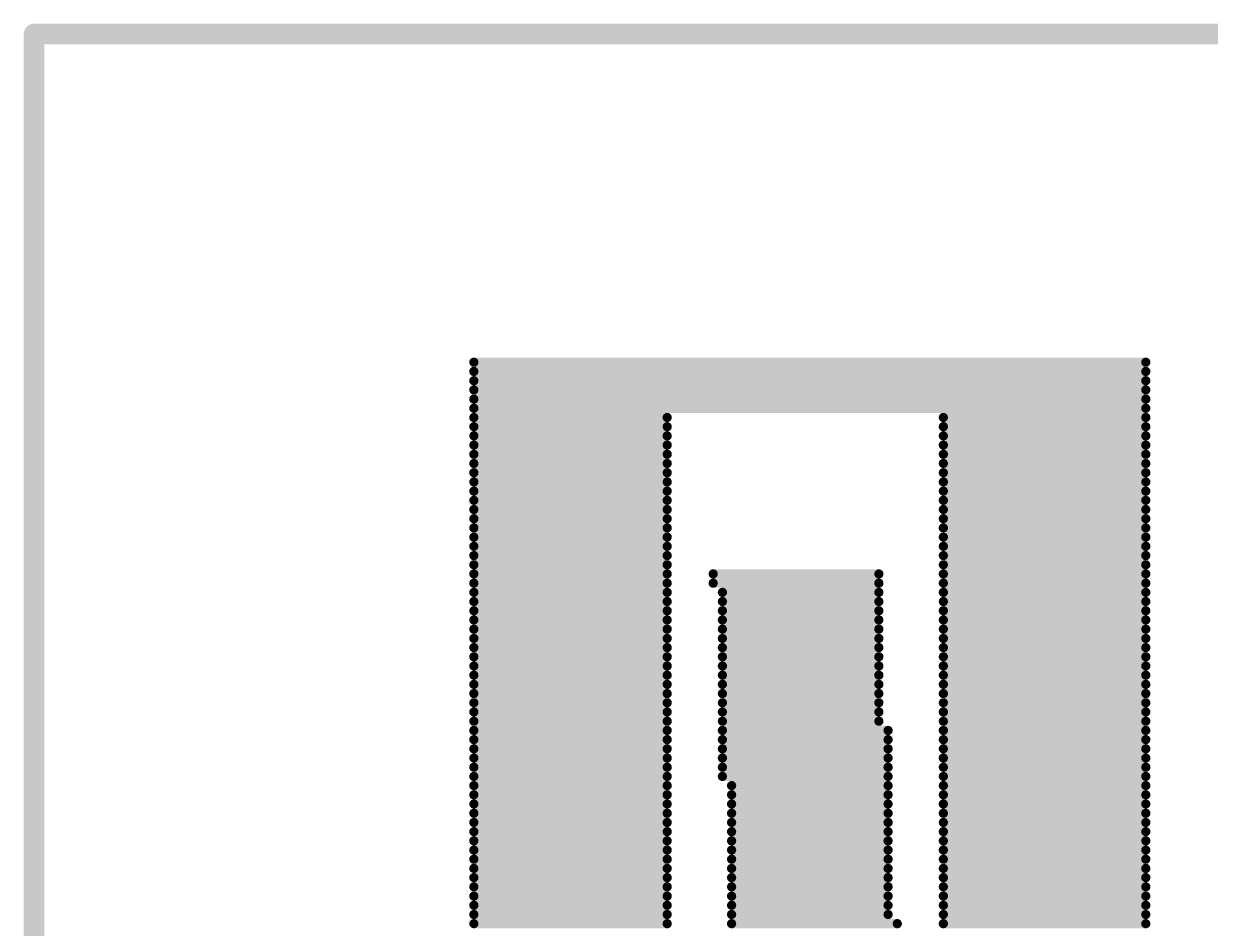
# Model space of a CAD drawing. Extents: x -2963 to -2452, y -1056 to -650.
# Drawn here: x -2707.66 to -2690.37, y -1009.66 to -996.48 of the extents above; entities that cross this region are included whole.
import ezdxf

# ---------------------------------------------------------------- set-up
doc = ezdxf.new("R2010")
doc.units = 0
doc.header["$MEASUREMENT"] = 0
doc.layers.add('DRILLDRAWING', color=1, linetype='CONTINUOUS')

msp = doc.modelspace()

# ---------------------------------------------------------------- linework, layer by layer
at = {"layer": 'DRILLDRAWING'}
for points, const_width in [([(-2707.509, -996.633), (-2482.509, -996.633)], 0.3), ([(-2707.509, -1055.356), (-2707.509, -996.633)], 0.3), ([(-2701.1, -1001.416), (-2691.31, -1001.416)], 0.134), ([(-2701.1, -1001.55), (-2691.31, -1001.55)], 0.134), ([(-2701.1, -1001.685), (-2691.31, -1001.685)], 0.134), ([(-2701.1, -1001.819), (-2691.31, -1001.819)], 0.134), ([(-2701.1, -1001.953), (-2691.31, -1001.953)], 0.134), ([(-2701.1, -1002.087), (-2691.31, -1002.087)], 0.134), ([(-2701.1, -1002.221), (-2698.284, -1002.221)], 0.134), ([(-2694.261, -1002.221), (-2691.31, -1002.221)], 0.134), ([(-2701.1, -1002.355), (-2698.284, -1002.355)], 0.134), ([(-2701.1, -1002.489), (-2698.284, -1002.489)], 0.134), ([(-2694.261, -1002.355), (-2691.31, -1002.355)], 0.134), ([(-2694.261, -1002.489), (-2691.31, -1002.489)], 0.134), ([(-2701.1, -1002.623), (-2698.284, -1002.623)], 0.134), ([(-2694.261, -1002.623), (-2691.31, -1002.623)], 0.134), ([(-2701.1, -1002.757), (-2698.284, -1002.757)], 0.134), ([(-2694.261, -1002.757), (-2691.31, -1002.757)], 0.134), ([(-2701.1, -1002.891), (-2698.284, -1002.891)], 0.134), ([(-2701.1, -1003.026), (-2698.284, -1003.026)], 0.134), ([(-2694.261, -1002.891), (-2691.31, -1002.891)], 0.134), ([(-2694.261, -1003.026), (-2691.31, -1003.026)], 0.134), ([(-2701.1, -1003.16), (-2698.284, -1003.16)], 0.134), ([(-2694.261, -1003.16), (-2691.31, -1003.16)], 0.134), ([(-2701.1, -1003.294), (-2698.284, -1003.294)], 0.134), ([(-2694.261, -1003.294), (-2691.31, -1003.294)], 0.134), ([(-2701.1, -1003.428), (-2698.284, -1003.428)], 0.134), ([(-2701.1, -1003.562), (-2698.284, -1003.562)], 0.134), ([(-2694.261, -1003.428), (-2691.31, -1003.428)], 0.134), ([(-2694.261, -1003.562), (-2691.31, -1003.562)], 0.134), ([(-2701.1, -1003.696), (-2698.284, -1003.696)], 0.134), ([(-2694.261, -1003.696), (-2691.31, -1003.696)], 0.134), ([(-2701.1, -1003.83), (-2698.284, -1003.83)], 0.134), ([(-2694.261, -1003.83), (-2691.31, -1003.83)], 0.134), ([(-2701.1, -1003.964), (-2698.284, -1003.964)], 0.134), ([(-2694.261, -1003.964), (-2691.31, -1003.964)], 0.134), ([(-2701.1, -1004.098), (-2698.284, -1004.098)], 0.134), ([(-2701.1, -1004.233), (-2698.284, -1004.233)], 0.134), ([(-2694.261, -1004.098), (-2691.31, -1004.098)], 0.134), ([(-2694.261, -1004.233), (-2691.31, -1004.233)], 0.134), ([(-2701.1, -1004.367), (-2698.284, -1004.367)], 0.134), ([(-2694.261, -1004.367), (-2691.31, -1004.367)], 0.134), ([(-2701.1, -1004.501), (-2698.284, -1004.501)], 0.134), ([(-2697.613, -1004.501), (-2695.199, -1004.501)], 0.134), ([(-2694.261, -1004.501), (-2691.31, -1004.501)], 0.134), ([(-2701.1, -1004.635), (-2698.284, -1004.635)], 0.134), ([(-2701.1, -1004.769), (-2698.284, -1004.769)], 0.134), ([(-2697.613, -1004.635), (-2695.199, -1004.635)], 0.134), ([(-2697.479, -1004.769), (-2695.199, -1004.769)], 0.134), ([(-2694.261, -1004.635), (-2691.31, -1004.635)], 0.134), ([(-2694.261, -1004.769), (-2691.31, -1004.769)], 0.134), ([(-2701.1, -1004.903), (-2698.284, -1004.903)], 0.134), ([(-2697.479, -1004.903), (-2695.199, -1004.903)], 0.134), ([(-2694.261, -1004.903), (-2691.31, -1004.903)], 0.134), ([(-2701.1, -1005.037), (-2698.284, -1005.037)], 0.134), ([(-2697.479, -1005.037), (-2695.199, -1005.037)], 0.134), ([(-2694.261, -1005.037), (-2691.31, -1005.037)], 0.134), ([(-2701.1, -1005.171), (-2698.284, -1005.171)], 0.134), ([(-2697.479, -1005.171), (-2695.199, -1005.171)], 0.134), ([(-2694.261, -1005.171), (-2691.31, -1005.171)], 0.134), ([(-2701.1, -1005.305), (-2698.284, -1005.305)], 0.134), ([(-2701.1, -1005.44), (-2698.284, -1005.44)], 0.134), ([(-2697.479, -1005.305), (-2695.199, -1005.305)], 0.134), ([(-2697.479, -1005.44), (-2695.199, -1005.44)], 0.134), ([(-2694.261, -1005.305), (-2691.31, -1005.305)], 0.134), ([(-2694.261, -1005.44), (-2691.31, -1005.44)], 0.134), ([(-2701.1, -1005.574), (-2698.284, -1005.574)], 0.134), ([(-2697.479, -1005.574), (-2695.199, -1005.574)], 0.134), ([(-2694.261, -1005.574), (-2691.31, -1005.574)], 0.134), ([(-2701.1, -1005.708), (-2698.284, -1005.708)], 0.134), ([(-2697.479, -1005.708), (-2695.199, -1005.708)], 0.134), ([(-2694.261, -1005.708), (-2691.31, -1005.708)], 0.134), ([(-2701.1, -1005.842), (-2698.284, -1005.842)], 0.134), ([(-2701.1, -1005.976), (-2698.284, -1005.976)], 0.134), ([(-2697.479, -1005.842), (-2695.199, -1005.842)], 0.134), ([(-2697.479, -1005.976), (-2695.199, -1005.976)], 0.134), ([(-2694.261, -1005.842), (-2691.31, -1005.842)], 0.134), ([(-2694.261, -1005.976), (-2691.31, -1005.976)], 0.134), ([(-2701.1, -1006.11), (-2698.284, -1006.11)], 0.134), ([(-2697.479, -1006.11), (-2695.199, -1006.11)], 0.134), ([(-2694.261, -1006.11), (-2691.31, -1006.11)], 0.134), ([(-2701.1, -1006.244), (-2698.284, -1006.244)], 0.134), ([(-2697.479, -1006.244), (-2695.199, -1006.244)], 0.134), ([(-2694.261, -1006.244), (-2691.31, -1006.244)], 0.134), ([(-2701.1, -1006.378), (-2698.284, -1006.378)], 0.134), ([(-2697.479, -1006.378), (-2695.199, -1006.378)], 0.134), ([(-2694.261, -1006.378), (-2691.31, -1006.378)], 0.134), ([(-2701.1, -1006.512), (-2698.284, -1006.512)], 0.134), ([(-2701.1, -1006.647), (-2698.284, -1006.647)], 0.134), ([(-2697.479, -1006.512), (-2695.199, -1006.512)], 0.134), ([(-2697.479, -1006.647), (-2695.199, -1006.647)], 0.134), ([(-2694.261, -1006.512), (-2691.31, -1006.512)], 0.134), ([(-2694.261, -1006.647), (-2691.31, -1006.647)], 0.134), ([(-2701.1, -1006.781), (-2698.284, -1006.781)], 0.134), ([(-2697.479, -1006.781), (-2695.065, -1006.781)], 0.134), ([(-2694.261, -1006.781), (-2691.31, -1006.781)], 0.134), ([(-2701.1, -1006.915), (-2698.284, -1006.915)], 0.134), ([(-2697.479, -1006.915), (-2695.065, -1006.915)], 0.134), ([(-2694.261, -1006.915), (-2691.31, -1006.915)], 0.134), ([(-2701.1, -1007.049), (-2698.284, -1007.049)], 0.134), ([(-2701.1, -1007.183), (-2698.284, -1007.183)], 0.134), ([(-2697.479, -1007.049), (-2695.065, -1007.049)], 0.134), ([(-2697.479, -1007.183), (-2695.065, -1007.183)], 0.134), ([(-2694.261, -1007.049), (-2691.31, -1007.049)], 0.134), ([(-2694.261, -1007.183), (-2691.31, -1007.183)], 0.134), ([(-2701.1, -1007.317), (-2698.284, -1007.317)], 0.134), ([(-2697.479, -1007.317), (-2695.065, -1007.317)], 0.134), ([(-2694.261, -1007.317), (-2691.31, -1007.317)], 0.134), ([(-2701.1, -1007.451), (-2698.284, -1007.451)], 0.134), ([(-2697.479, -1007.451), (-2695.065, -1007.451)], 0.134), ([(-2694.261, -1007.451), (-2691.31, -1007.451)], 0.134), ([(-2701.1, -1007.585), (-2698.284, -1007.585)], 0.134), ([(-2697.345, -1007.585), (-2695.065, -1007.585)], 0.134), ([(-2694.261, -1007.585), (-2691.31, -1007.585)], 0.134), ([(-2701.1, -1007.719), (-2698.284, -1007.719)], 0.134), ([(-2701.1, -1007.853), (-2698.284, -1007.853)], 0.134), ([(-2697.345, -1007.719), (-2695.065, -1007.719)], 0.134), ([(-2697.345, -1007.853), (-2695.065, -1007.853)], 0.134), ([(-2694.261, -1007.719), (-2691.31, -1007.719)], 0.134), ([(-2694.261, -1007.853), (-2691.31, -1007.853)], 0.134), ([(-2701.1, -1007.988), (-2698.284, -1007.988)], 0.134), ([(-2697.345, -1007.988), (-2695.065, -1007.988)], 0.134), ([(-2694.261, -1007.988), (-2691.31, -1007.988)], 0.134), ([(-2701.1, -1008.122), (-2698.284, -1008.122)], 0.134), ([(-2697.345, -1008.122), (-2695.065, -1008.122)], 0.134), ([(-2694.261, -1008.122), (-2691.31, -1008.122)], 0.134), ([(-2701.1, -1008.256), (-2698.284, -1008.256)], 0.134), ([(-2701.1, -1008.39), (-2698.284, -1008.39)], 0.134), ([(-2697.345, -1008.256), (-2695.065, -1008.256)], 0.134), ([(-2697.345, -1008.39), (-2695.065, -1008.39)], 0.134), ([(-2694.261, -1008.256), (-2691.31, -1008.256)], 0.134), ([(-2694.261, -1008.39), (-2691.31, -1008.39)], 0.134), ([(-2701.1, -1008.524), (-2698.284, -1008.524)], 0.134), ([(-2697.345, -1008.524), (-2695.065, -1008.524)], 0.134), ([(-2694.261, -1008.524), (-2691.31, -1008.524)], 0.134), ([(-2701.1, -1008.658), (-2698.284, -1008.658)], 0.134), ([(-2697.345, -1008.658), (-2695.065, -1008.658)], 0.134), ([(-2694.261, -1008.658), (-2691.31, -1008.658)], 0.134), ([(-2701.1, -1008.792), (-2698.284, -1008.792)], 0.134), ([(-2697.345, -1008.792), (-2695.065, -1008.792)], 0.134), ([(-2694.261, -1008.792), (-2691.31, -1008.792)], 0.134), ([(-2701.1, -1008.926), (-2698.284, -1008.926)], 0.134), ([(-2701.1, -1009.06), (-2698.284, -1009.06)], 0.134), ([(-2697.345, -1008.926), (-2695.065, -1008.926)], 0.134), ([(-2697.345, -1009.06), (-2695.065, -1009.06)], 0.134), ([(-2694.261, -1008.926), (-2691.31, -1008.926)], 0.134), ([(-2694.261, -1009.06), (-2691.31, -1009.06)], 0.134), ([(-2701.1, -1009.195), (-2698.284, -1009.195)], 0.134), ([(-2697.345, -1009.195), (-2695.065, -1009.195)], 0.134), ([(-2694.261, -1009.195), (-2691.31, -1009.195)], 0.134), ([(-2701.1, -1009.329), (-2698.284, -1009.329)], 0.134), ([(-2697.345, -1009.329), (-2695.065, -1009.329)], 0.134), ([(-2694.261, -1009.329), (-2691.31, -1009.329)], 0.134), ([(-2701.1, -1009.463), (-2698.284, -1009.463)], 0.134), ([(-2701.1, -1009.597), (-2698.284, -1009.597)], 0.134), ([(-2697.345, -1009.463), (-2695.065, -1009.463)], 0.134), ([(-2697.345, -1009.597), (-2694.931, -1009.597)], 0.134), ([(-2694.261, -1009.463), (-2691.31, -1009.463)], 0.134), ([(-2694.261, -1009.597), (-2691.31, -1009.597)], 0.134)]:
    msp.add_lwpolyline(points, dxfattribs=dict(at, const_width=const_width))
for points, const_width in [([(-2707.583, -996.633, 1), (-2707.434, -996.633, 1)], 0.15), ([(-2707.583, -996.633, 1), (-2707.434, -996.633, 1)], 0.15), ([(-2701.134, -1001.416, 1), (-2701.067, -1001.416, 1)], 0.0671), ([(-2691.344, -1001.416, 1), (-2691.277, -1001.416, 1)], 0.0671), ([(-2701.134, -1001.55, 1), (-2701.067, -1001.55, 1)], 0.0671), ([(-2691.344, -1001.55, 1), (-2691.277, -1001.55, 1)], 0.0671), ([(-2701.134, -1001.685, 1), (-2701.067, -1001.685, 1)], 0.0671), ([(-2701.134, -1001.819, 1), (-2701.067, -1001.819, 1)], 0.0671), ([(-2691.344, -1001.685, 1), (-2691.277, -1001.685, 1)], 0.0671), ([(-2691.344, -1001.819, 1), (-2691.277, -1001.819, 1)], 0.0671), ([(-2701.134, -1001.953, 1), (-2701.067, -1001.953, 1)], 0.0671), ([(-2691.344, -1001.953, 1), (-2691.277, -1001.953, 1)], 0.0671), ([(-2701.134, -1002.087, 1), (-2701.067, -1002.087, 1)], 0.0671), ([(-2691.344, -1002.087, 1), (-2691.277, -1002.087, 1)], 0.0671), ([(-2701.134, -1002.221, 1), (-2701.067, -1002.221, 1)], 0.0671), ([(-2698.317, -1002.221, 1), (-2698.25, -1002.221, 1)], 0.0671), ([(-2694.294, -1002.221, 1), (-2694.227, -1002.221, 1)], 0.0671), ([(-2691.344, -1002.221, 1), (-2691.277, -1002.221, 1)], 0.0671), ([(-2701.134, -1002.355, 1), (-2701.067, -1002.355, 1)], 0.0671), ([(-2701.134, -1002.489, 1), (-2701.067, -1002.489, 1)], 0.0671), ([(-2698.317, -1002.355, 1), (-2698.25, -1002.355, 1)], 0.0671), ([(-2698.317, -1002.489, 1), (-2698.25, -1002.489, 1)], 0.0671), ([(-2694.294, -1002.355, 1), (-2694.227, -1002.355, 1)], 0.0671), ([(-2694.294, -1002.489, 1), (-2694.227, -1002.489, 1)], 0.0671), ([(-2691.344, -1002.355, 1), (-2691.277, -1002.355, 1)], 0.0671), ([(-2691.344, -1002.489, 1), (-2691.277, -1002.489, 1)], 0.0671), ([(-2701.134, -1002.623, 1), (-2701.067, -1002.623, 1)], 0.0671), ([(-2698.317, -1002.623, 1), (-2698.25, -1002.623, 1)], 0.0671), ([(-2694.294, -1002.623, 1), (-2694.227, -1002.623, 1)], 0.0671), ([(-2691.344, -1002.623, 1), (-2691.277, -1002.623, 1)], 0.0671), ([(-2701.134, -1002.757, 1), (-2701.067, -1002.757, 1)], 0.0671), ([(-2698.317, -1002.757, 1), (-2698.25, -1002.757, 1)], 0.0671), ([(-2694.294, -1002.757, 1), (-2694.227, -1002.757, 1)], 0.0671), ([(-2691.344, -1002.757, 1), (-2691.277, -1002.757, 1)], 0.0671), ([(-2701.134, -1002.891, 1), (-2701.067, -1002.891, 1)], 0.0671), ([(-2701.134, -1003.026, 1), (-2701.067, -1003.026, 1)], 0.0671), ([(-2698.317, -1002.891, 1), (-2698.25, -1002.891, 1)], 0.0671), ([(-2698.317, -1003.026, 1), (-2698.25, -1003.026, 1)], 0.0671), ([(-2694.294, -1002.891, 1), (-2694.227, -1002.891, 1)], 0.0671), ([(-2694.294, -1003.026, 1), (-2694.227, -1003.026, 1)], 0.0671), ([(-2691.344, -1002.891, 1), (-2691.277, -1002.891, 1)], 0.0671), ([(-2691.344, -1003.026, 1), (-2691.277, -1003.026, 1)], 0.0671), ([(-2701.134, -1003.16, 1), (-2701.067, -1003.16, 1)], 0.0671), ([(-2698.317, -1003.16, 1), (-2698.25, -1003.16, 1)], 0.0671), ([(-2694.294, -1003.16, 1), (-2694.227, -1003.16, 1)], 0.0671), ([(-2691.344, -1003.16, 1), (-2691.277, -1003.16, 1)], 0.0671), ([(-2701.134, -1003.294, 1), (-2701.067, -1003.294, 1)], 0.0671), ([(-2698.317, -1003.294, 1), (-2698.25, -1003.294, 1)], 0.0671), ([(-2694.294, -1003.294, 1), (-2694.227, -1003.294, 1)], 0.0671), ([(-2691.344, -1003.294, 1), (-2691.277, -1003.294, 1)], 0.0671), ([(-2701.134, -1003.428, 1), (-2701.067, -1003.428, 1)], 0.0671), ([(-2701.134, -1003.562, 1), (-2701.067, -1003.562, 1)], 0.0671), ([(-2698.317, -1003.428, 1), (-2698.25, -1003.428, 1)], 0.0671), ([(-2698.317, -1003.562, 1), (-2698.25, -1003.562, 1)], 0.0671), ([(-2694.294, -1003.428, 1), (-2694.227, -1003.428, 1)], 0.0671), ([(-2694.294, -1003.562, 1), (-2694.227, -1003.562, 1)], 0.0671), ([(-2691.344, -1003.428, 1), (-2691.277, -1003.428, 1)], 0.0671), ([(-2691.344, -1003.562, 1), (-2691.277, -1003.562, 1)], 0.0671), ([(-2701.134, -1003.696, 1), (-2701.067, -1003.696, 1)], 0.0671), ([(-2698.317, -1003.696, 1), (-2698.25, -1003.696, 1)], 0.0671), ([(-2694.294, -1003.696, 1), (-2694.227, -1003.696, 1)], 0.0671), ([(-2691.344, -1003.696, 1), (-2691.277, -1003.696, 1)], 0.0671), ([(-2701.134, -1003.83, 1), (-2701.067, -1003.83, 1)], 0.0671), ([(-2698.317, -1003.83, 1), (-2698.25, -1003.83, 1)], 0.0671), ([(-2694.294, -1003.83, 1), (-2694.227, -1003.83, 1)], 0.0671), ([(-2691.344, -1003.83, 1), (-2691.277, -1003.83, 1)], 0.0671), ([(-2701.134, -1003.964, 1), (-2701.067, -1003.964, 1)], 0.0671), ([(-2698.317, -1003.964, 1), (-2698.25, -1003.964, 1)], 0.0671), ([(-2694.294, -1003.964, 1), (-2694.227, -1003.964, 1)], 0.0671), ([(-2691.344, -1003.964, 1), (-2691.277, -1003.964, 1)], 0.0671), ([(-2701.134, -1004.098, 1), (-2701.067, -1004.098, 1)], 0.0671), ([(-2701.134, -1004.233, 1), (-2701.067, -1004.233, 1)], 0.0671), ([(-2698.317, -1004.098, 1), (-2698.25, -1004.098, 1)], 0.0671), ([(-2698.317, -1004.233, 1), (-2698.25, -1004.233, 1)], 0.0671), ([(-2694.294, -1004.098, 1), (-2694.227, -1004.098, 1)], 0.0671), ([(-2694.294, -1004.233, 1), (-2694.227, -1004.233, 1)], 0.0671), ([(-2691.344, -1004.098, 1), (-2691.277, -1004.098, 1)], 0.0671), ([(-2691.344, -1004.233, 1), (-2691.277, -1004.233, 1)], 0.0671), ([(-2701.134, -1004.367, 1), (-2701.067, -1004.367, 1)], 0.0671), ([(-2698.317, -1004.367, 1), (-2698.25, -1004.367, 1)], 0.0671), ([(-2694.294, -1004.367, 1), (-2694.227, -1004.367, 1)], 0.0671), ([(-2691.344, -1004.367, 1), (-2691.277, -1004.367, 1)], 0.0671), ([(-2701.134, -1004.501, 1), (-2701.067, -1004.501, 1)], 0.0671), ([(-2698.317, -1004.501, 1), (-2698.25, -1004.501, 1)], 0.0671), ([(-2697.647, -1004.501, 1), (-2697.58, -1004.501, 1)], 0.0671), ([(-2695.233, -1004.501, 1), (-2695.166, -1004.501, 1)], 0.0671), ([(-2694.294, -1004.501, 1), (-2694.227, -1004.501, 1)], 0.0671), ([(-2691.344, -1004.501, 1), (-2691.277, -1004.501, 1)], 0.0671), ([(-2701.134, -1004.635, 1), (-2701.067, -1004.635, 1)], 0.0671), ([(-2701.134, -1004.769, 1), (-2701.067, -1004.769, 1)], 0.0671), ([(-2698.317, -1004.635, 1), (-2698.25, -1004.635, 1)], 0.0671), ([(-2698.317, -1004.769, 1), (-2698.25, -1004.769, 1)], 0.0671), ([(-2697.647, -1004.635, 1), (-2697.58, -1004.635, 1)], 0.0671), ([(-2697.513, -1004.769, 1), (-2697.446, -1004.769, 1)], 0.0671), ([(-2695.233, -1004.635, 1), (-2695.166, -1004.635, 1)], 0.0671), ([(-2695.233, -1004.769, 1), (-2695.166, -1004.769, 1)], 0.0671), ([(-2694.294, -1004.635, 1), (-2694.227, -1004.635, 1)], 0.0671), ([(-2694.294, -1004.769, 1), (-2694.227, -1004.769, 1)], 0.0671), ([(-2691.344, -1004.635, 1), (-2691.277, -1004.635, 1)], 0.0671), ([(-2691.344, -1004.769, 1), (-2691.277, -1004.769, 1)], 0.0671), ([(-2701.134, -1004.903, 1), (-2701.067, -1004.903, 1)], 0.0671), ([(-2698.317, -1004.903, 1), (-2698.25, -1004.903, 1)], 0.0671), ([(-2697.513, -1004.903, 1), (-2697.446, -1004.903, 1)], 0.0671), ([(-2695.233, -1004.903, 1), (-2695.166, -1004.903, 1)], 0.0671), ([(-2694.294, -1004.903, 1), (-2694.227, -1004.903, 1)], 0.0671), ([(-2691.344, -1004.903, 1), (-2691.277, -1004.903, 1)], 0.0671), ([(-2701.134, -1005.037, 1), (-2701.067, -1005.037, 1)], 0.0671), ([(-2698.317, -1005.037, 1), (-2698.25, -1005.037, 1)], 0.0671), ([(-2697.513, -1005.037, 1), (-2697.446, -1005.037, 1)], 0.0671), ([(-2695.233, -1005.037, 1), (-2695.166, -1005.037, 1)], 0.0671), ([(-2694.294, -1005.037, 1), (-2694.227, -1005.037, 1)], 0.0671), ([(-2691.344, -1005.037, 1), (-2691.277, -1005.037, 1)], 0.0671), ([(-2701.134, -1005.171, 1), (-2701.067, -1005.171, 1)], 0.0671), ([(-2698.317, -1005.171, 1), (-2698.25, -1005.171, 1)], 0.0671), ([(-2697.513, -1005.171, 1), (-2697.446, -1005.171, 1)], 0.0671), ([(-2695.233, -1005.171, 1), (-2695.166, -1005.171, 1)], 0.0671), ([(-2694.294, -1005.171, 1), (-2694.227, -1005.171, 1)], 0.0671), ([(-2691.344, -1005.171, 1), (-2691.277, -1005.171, 1)], 0.0671), ([(-2701.134, -1005.305, 1), (-2701.067, -1005.305, 1)], 0.0671), ([(-2701.134, -1005.44, 1), (-2701.067, -1005.44, 1)], 0.0671), ([(-2698.317, -1005.305, 1), (-2698.25, -1005.305, 1)], 0.0671), ([(-2698.317, -1005.44, 1), (-2698.25, -1005.44, 1)], 0.0671), ([(-2697.513, -1005.305, 1), (-2697.446, -1005.305, 1)], 0.0671), ([(-2697.513, -1005.44, 1), (-2697.446, -1005.44, 1)], 0.0671), ([(-2695.233, -1005.305, 1), (-2695.166, -1005.305, 1)], 0.0671), ([(-2695.233, -1005.44, 1), (-2695.166, -1005.44, 1)], 0.0671), ([(-2694.294, -1005.305, 1), (-2694.227, -1005.305, 1)], 0.0671), ([(-2694.294, -1005.44, 1), (-2694.227, -1005.44, 1)], 0.0671), ([(-2691.344, -1005.305, 1), (-2691.277, -1005.305, 1)], 0.0671), ([(-2691.344, -1005.44, 1), (-2691.277, -1005.44, 1)], 0.0671), ([(-2701.134, -1005.574, 1), (-2701.067, -1005.574, 1)], 0.0671), ([(-2698.317, -1005.574, 1), (-2698.25, -1005.574, 1)], 0.0671), ([(-2697.513, -1005.574, 1), (-2697.446, -1005.574, 1)], 0.0671), ([(-2695.233, -1005.574, 1), (-2695.166, -1005.574, 1)], 0.0671), ([(-2694.294, -1005.574, 1), (-2694.227, -1005.574, 1)], 0.0671), ([(-2691.344, -1005.574, 1), (-2691.277, -1005.574, 1)], 0.0671), ([(-2701.134, -1005.708, 1), (-2701.067, -1005.708, 1)], 0.0671), ([(-2698.317, -1005.708, 1), (-2698.25, -1005.708, 1)], 0.0671), ([(-2697.513, -1005.708, 1), (-2697.446, -1005.708, 1)], 0.0671), ([(-2695.233, -1005.708, 1), (-2695.166, -1005.708, 1)], 0.0671), ([(-2694.294, -1005.708, 1), (-2694.227, -1005.708, 1)], 0.0671), ([(-2691.344, -1005.708, 1), (-2691.277, -1005.708, 1)], 0.0671), ([(-2701.134, -1005.842, 1), (-2701.067, -1005.842, 1)], 0.0671), ([(-2701.134, -1005.976, 1), (-2701.067, -1005.976, 1)], 0.0671), ([(-2698.317, -1005.842, 1), (-2698.25, -1005.842, 1)], 0.0671), ([(-2698.317, -1005.976, 1), (-2698.25, -1005.976, 1)], 0.0671), ([(-2697.513, -1005.842, 1), (-2697.446, -1005.842, 1)], 0.0671), ([(-2697.513, -1005.976, 1), (-2697.446, -1005.976, 1)], 0.0671), ([(-2695.233, -1005.842, 1), (-2695.166, -1005.842, 1)], 0.0671), ([(-2695.233, -1005.976, 1), (-2695.166, -1005.976, 1)], 0.0671), ([(-2694.294, -1005.842, 1), (-2694.227, -1005.842, 1)], 0.0671), ([(-2694.294, -1005.976, 1), (-2694.227, -1005.976, 1)], 0.0671), ([(-2691.344, -1005.842, 1), (-2691.277, -1005.842, 1)], 0.0671), ([(-2691.344, -1005.976, 1), (-2691.277, -1005.976, 1)], 0.0671), ([(-2701.134, -1006.11, 1), (-2701.067, -1006.11, 1)], 0.0671), ([(-2698.317, -1006.11, 1), (-2698.25, -1006.11, 1)], 0.0671), ([(-2697.513, -1006.11, 1), (-2697.446, -1006.11, 1)], 0.0671), ([(-2695.233, -1006.11, 1), (-2695.166, -1006.11, 1)], 0.0671), ([(-2694.294, -1006.11, 1), (-2694.227, -1006.11, 1)], 0.0671), ([(-2691.344, -1006.11, 1), (-2691.277, -1006.11, 1)], 0.0671), ([(-2701.134, -1006.244, 1), (-2701.067, -1006.244, 1)], 0.0671), ([(-2698.317, -1006.244, 1), (-2698.25, -1006.244, 1)], 0.0671), ([(-2697.513, -1006.244, 1), (-2697.446, -1006.244, 1)], 0.0671), ([(-2695.233, -1006.244, 1), (-2695.166, -1006.244, 1)], 0.0671), ([(-2694.294, -1006.244, 1), (-2694.227, -1006.244, 1)], 0.0671), ([(-2691.344, -1006.244, 1), (-2691.277, -1006.244, 1)], 0.0671), ([(-2701.134, -1006.378, 1), (-2701.067, -1006.378, 1)], 0.0671), ([(-2698.317, -1006.378, 1), (-2698.25, -1006.378, 1)], 0.0671), ([(-2697.513, -1006.378, 1), (-2697.446, -1006.378, 1)], 0.0671), ([(-2695.233, -1006.378, 1), (-2695.166, -1006.378, 1)], 0.0671), ([(-2694.294, -1006.378, 1), (-2694.227, -1006.378, 1)], 0.0671), ([(-2691.344, -1006.378, 1), (-2691.277, -1006.378, 1)], 0.0671), ([(-2701.134, -1006.512, 1), (-2701.067, -1006.512, 1)], 0.0671), ([(-2701.134, -1006.647, 1), (-2701.067, -1006.647, 1)], 0.0671), ([(-2698.317, -1006.512, 1), (-2698.25, -1006.512, 1)], 0.0671), ([(-2698.317, -1006.647, 1), (-2698.25, -1006.647, 1)], 0.0671), ([(-2697.513, -1006.512, 1), (-2697.446, -1006.512, 1)], 0.0671), ([(-2697.513, -1006.647, 1), (-2697.446, -1006.647, 1)], 0.0671), ([(-2695.233, -1006.512, 1), (-2695.166, -1006.512, 1)], 0.0671), ([(-2695.233, -1006.647, 1), (-2695.166, -1006.647, 1)], 0.0671), ([(-2694.294, -1006.512, 1), (-2694.227, -1006.512, 1)], 0.0671), ([(-2694.294, -1006.647, 1), (-2694.227, -1006.647, 1)], 0.0671), ([(-2691.344, -1006.512, 1), (-2691.277, -1006.512, 1)], 0.0671), ([(-2691.344, -1006.647, 1), (-2691.277, -1006.647, 1)], 0.0671), ([(-2701.134, -1006.781, 1), (-2701.067, -1006.781, 1)], 0.0671), ([(-2698.317, -1006.781, 1), (-2698.25, -1006.781, 1)], 0.0671), ([(-2697.513, -1006.781, 1), (-2697.446, -1006.781, 1)], 0.0671), ([(-2695.099, -1006.781, 1), (-2695.032, -1006.781, 1)], 0.0671), ([(-2694.294, -1006.781, 1), (-2694.227, -1006.781, 1)], 0.0671), ([(-2691.344, -1006.781, 1), (-2691.277, -1006.781, 1)], 0.0671), ([(-2701.134, -1006.915, 1), (-2701.067, -1006.915, 1)], 0.0671), ([(-2698.317, -1006.915, 1), (-2698.25, -1006.915, 1)], 0.0671), ([(-2697.513, -1006.915, 1), (-2697.446, -1006.915, 1)], 0.0671), ([(-2695.099, -1006.915, 1), (-2695.032, -1006.915, 1)], 0.0671), ([(-2694.294, -1006.915, 1), (-2694.227, -1006.915, 1)], 0.0671), ([(-2691.344, -1006.915, 1), (-2691.277, -1006.915, 1)], 0.0671), ([(-2701.134, -1007.049, 1), (-2701.067, -1007.049, 1)], 0.0671), ([(-2701.134, -1007.183, 1), (-2701.067, -1007.183, 1)], 0.0671), ([(-2698.317, -1007.049, 1), (-2698.25, -1007.049, 1)], 0.0671), ([(-2698.317, -1007.183, 1), (-2698.25, -1007.183, 1)], 0.0671), ([(-2697.513, -1007.049, 1), (-2697.446, -1007.049, 1)], 0.0671), ([(-2697.513, -1007.183, 1), (-2697.446, -1007.183, 1)], 0.0671), ([(-2695.099, -1007.049, 1), (-2695.032, -1007.049, 1)], 0.0671), ([(-2695.099, -1007.183, 1), (-2695.032, -1007.183, 1)], 0.0671), ([(-2694.294, -1007.049, 1), (-2694.227, -1007.049, 1)], 0.0671), ([(-2694.294, -1007.183, 1), (-2694.227, -1007.183, 1)], 0.0671), ([(-2691.344, -1007.049, 1), (-2691.277, -1007.049, 1)], 0.0671), ([(-2691.344, -1007.183, 1), (-2691.277, -1007.183, 1)], 0.0671), ([(-2701.134, -1007.317, 1), (-2701.067, -1007.317, 1)], 0.0671), ([(-2698.317, -1007.317, 1), (-2698.25, -1007.317, 1)], 0.0671), ([(-2697.513, -1007.317, 1), (-2697.446, -1007.317, 1)], 0.0671), ([(-2695.099, -1007.317, 1), (-2695.032, -1007.317, 1)], 0.0671), ([(-2694.294, -1007.317, 1), (-2694.227, -1007.317, 1)], 0.0671), ([(-2691.344, -1007.317, 1), (-2691.277, -1007.317, 1)], 0.0671), ([(-2701.134, -1007.451, 1), (-2701.067, -1007.451, 1)], 0.0671), ([(-2698.317, -1007.451, 1), (-2698.25, -1007.451, 1)], 0.0671), ([(-2697.513, -1007.451, 1), (-2697.446, -1007.451, 1)], 0.0671), ([(-2695.099, -1007.451, 1), (-2695.032, -1007.451, 1)], 0.0671), ([(-2694.294, -1007.451, 1), (-2694.227, -1007.451, 1)], 0.0671), ([(-2691.344, -1007.451, 1), (-2691.277, -1007.451, 1)], 0.0671), ([(-2701.134, -1007.585, 1), (-2701.067, -1007.585, 1)], 0.0671), ([(-2698.317, -1007.585, 1), (-2698.25, -1007.585, 1)], 0.0671), ([(-2697.379, -1007.585, 1), (-2697.312, -1007.585, 1)], 0.0671), ([(-2695.099, -1007.585, 1), (-2695.032, -1007.585, 1)], 0.0671), ([(-2694.294, -1007.585, 1), (-2694.227, -1007.585, 1)], 0.0671), ([(-2691.344, -1007.585, 1), (-2691.277, -1007.585, 1)], 0.0671), ([(-2701.134, -1007.719, 1), (-2701.067, -1007.719, 1)], 0.0671), ([(-2701.134, -1007.853, 1), (-2701.067, -1007.853, 1)], 0.0671), ([(-2698.317, -1007.719, 1), (-2698.25, -1007.719, 1)], 0.0671), ([(-2698.317, -1007.853, 1), (-2698.25, -1007.853, 1)], 0.0671), ([(-2697.379, -1007.719, 1), (-2697.312, -1007.719, 1)], 0.0671), ([(-2697.379, -1007.853, 1), (-2697.312, -1007.853, 1)], 0.0671), ([(-2695.099, -1007.719, 1), (-2695.032, -1007.719, 1)], 0.0671), ([(-2695.099, -1007.853, 1), (-2695.032, -1007.853, 1)], 0.0671), ([(-2694.294, -1007.719, 1), (-2694.227, -1007.719, 1)], 0.0671), ([(-2694.294, -1007.853, 1), (-2694.227, -1007.853, 1)], 0.0671), ([(-2691.344, -1007.719, 1), (-2691.277, -1007.719, 1)], 0.0671), ([(-2691.344, -1007.853, 1), (-2691.277, -1007.853, 1)], 0.0671), ([(-2701.134, -1007.988, 1), (-2701.067, -1007.988, 1)], 0.0671), ([(-2698.317, -1007.988, 1), (-2698.25, -1007.988, 1)], 0.0671), ([(-2697.379, -1007.988, 1), (-2697.312, -1007.988, 1)], 0.0671), ([(-2695.099, -1007.988, 1), (-2695.032, -1007.988, 1)], 0.0671), ([(-2694.294, -1007.988, 1), (-2694.227, -1007.988, 1)], 0.0671), ([(-2691.344, -1007.988, 1), (-2691.277, -1007.988, 1)], 0.0671), ([(-2701.134, -1008.122, 1), (-2701.067, -1008.122, 1)], 0.0671), ([(-2698.317, -1008.122, 1), (-2698.25, -1008.122, 1)], 0.0671), ([(-2697.379, -1008.122, 1), (-2697.312, -1008.122, 1)], 0.0671), ([(-2695.099, -1008.122, 1), (-2695.032, -1008.122, 1)], 0.0671), ([(-2694.294, -1008.122, 1), (-2694.227, -1008.122, 1)], 0.0671), ([(-2691.344, -1008.122, 1), (-2691.277, -1008.122, 1)], 0.0671), ([(-2701.134, -1008.256, 1), (-2701.067, -1008.256, 1)], 0.0671), ([(-2701.134, -1008.39, 1), (-2701.067, -1008.39, 1)], 0.0671), ([(-2698.317, -1008.256, 1), (-2698.25, -1008.256, 1)], 0.0671), ([(-2698.317, -1008.39, 1), (-2698.25, -1008.39, 1)], 0.0671), ([(-2697.379, -1008.256, 1), (-2697.312, -1008.256, 1)], 0.0671), ([(-2697.379, -1008.39, 1), (-2697.312, -1008.39, 1)], 0.0671), ([(-2695.099, -1008.256, 1), (-2695.032, -1008.256, 1)], 0.0671), ([(-2695.099, -1008.39, 1), (-2695.032, -1008.39, 1)], 0.0671), ([(-2694.294, -1008.256, 1), (-2694.227, -1008.256, 1)], 0.0671), ([(-2694.294, -1008.39, 1), (-2694.227, -1008.39, 1)], 0.0671), ([(-2691.344, -1008.256, 1), (-2691.277, -1008.256, 1)], 0.0671), ([(-2691.344, -1008.39, 1), (-2691.277, -1008.39, 1)], 0.0671), ([(-2701.134, -1008.524, 1), (-2701.067, -1008.524, 1)], 0.0671), ([(-2698.317, -1008.524, 1), (-2698.25, -1008.524, 1)], 0.0671), ([(-2697.379, -1008.524, 1), (-2697.312, -1008.524, 1)], 0.0671), ([(-2695.099, -1008.524, 1), (-2695.032, -1008.524, 1)], 0.0671), ([(-2694.294, -1008.524, 1), (-2694.227, -1008.524, 1)], 0.0671), ([(-2691.344, -1008.524, 1), (-2691.277, -1008.524, 1)], 0.0671), ([(-2701.134, -1008.658, 1), (-2701.067, -1008.658, 1)], 0.0671), ([(-2698.317, -1008.658, 1), (-2698.25, -1008.658, 1)], 0.0671), ([(-2697.379, -1008.658, 1), (-2697.312, -1008.658, 1)], 0.0671), ([(-2695.099, -1008.658, 1), (-2695.032, -1008.658, 1)], 0.0671), ([(-2694.294, -1008.658, 1), (-2694.227, -1008.658, 1)], 0.0671), ([(-2691.344, -1008.658, 1), (-2691.277, -1008.658, 1)], 0.0671), ([(-2701.134, -1008.792, 1), (-2701.067, -1008.792, 1)], 0.0671), ([(-2698.317, -1008.792, 1), (-2698.25, -1008.792, 1)], 0.0671), ([(-2697.379, -1008.792, 1), (-2697.312, -1008.792, 1)], 0.0671), ([(-2695.099, -1008.792, 1), (-2695.032, -1008.792, 1)], 0.0671), ([(-2694.294, -1008.792, 1), (-2694.227, -1008.792, 1)], 0.0671), ([(-2691.344, -1008.792, 1), (-2691.277, -1008.792, 1)], 0.0671), ([(-2701.134, -1008.926, 1), (-2701.067, -1008.926, 1)], 0.0671), ([(-2701.134, -1009.06, 1), (-2701.067, -1009.06, 1)], 0.0671), ([(-2698.317, -1008.926, 1), (-2698.25, -1008.926, 1)], 0.0671), ([(-2698.317, -1009.06, 1), (-2698.25, -1009.06, 1)], 0.0671), ([(-2697.379, -1008.926, 1), (-2697.312, -1008.926, 1)], 0.0671), ([(-2697.379, -1009.06, 1), (-2697.312, -1009.06, 1)], 0.0671), ([(-2695.099, -1008.926, 1), (-2695.032, -1008.926, 1)], 0.0671), ([(-2695.099, -1009.06, 1), (-2695.032, -1009.06, 1)], 0.0671), ([(-2694.294, -1008.926, 1), (-2694.227, -1008.926, 1)], 0.0671), ([(-2694.294, -1009.06, 1), (-2694.227, -1009.06, 1)], 0.0671), ([(-2691.344, -1008.926, 1), (-2691.277, -1008.926, 1)], 0.0671), ([(-2691.344, -1009.06, 1), (-2691.277, -1009.06, 1)], 0.0671), ([(-2701.134, -1009.195, 1), (-2701.067, -1009.195, 1)], 0.0671), ([(-2698.317, -1009.195, 1), (-2698.25, -1009.195, 1)], 0.0671), ([(-2697.379, -1009.195, 1), (-2697.312, -1009.195, 1)], 0.0671), ([(-2695.099, -1009.195, 1), (-2695.032, -1009.195, 1)], 0.0671), ([(-2694.294, -1009.195, 1), (-2694.227, -1009.195, 1)], 0.0671), ([(-2691.344, -1009.195, 1), (-2691.277, -1009.195, 1)], 0.0671), ([(-2701.134, -1009.329, 1), (-2701.067, -1009.329, 1)], 0.0671), ([(-2698.317, -1009.329, 1), (-2698.25, -1009.329, 1)], 0.0671), ([(-2697.379, -1009.329, 1), (-2697.312, -1009.329, 1)], 0.0671), ([(-2695.099, -1009.329, 1), (-2695.032, -1009.329, 1)], 0.0671), ([(-2694.294, -1009.329, 1), (-2694.227, -1009.329, 1)], 0.0671), ([(-2691.344, -1009.329, 1), (-2691.277, -1009.329, 1)], 0.0671), ([(-2701.134, -1009.463, 1), (-2701.067, -1009.463, 1)], 0.0671), ([(-2701.134, -1009.597, 1), (-2701.067, -1009.597, 1)], 0.0671), ([(-2698.317, -1009.463, 1), (-2698.25, -1009.463, 1)], 0.0671), ([(-2698.317, -1009.597, 1), (-2698.25, -1009.597, 1)], 0.0671), ([(-2697.379, -1009.463, 1), (-2697.312, -1009.463, 1)], 0.0671), ([(-2697.379, -1009.597, 1), (-2697.312, -1009.597, 1)], 0.0671), ([(-2695.099, -1009.463, 1), (-2695.032, -1009.463, 1)], 0.0671), ([(-2694.965, -1009.597, 1), (-2694.898, -1009.597, 1)], 0.0671), ([(-2694.294, -1009.463, 1), (-2694.227, -1009.463, 1)], 0.0671), ([(-2694.294, -1009.597, 1), (-2694.227, -1009.597, 1)], 0.0671), ([(-2691.344, -1009.463, 1), (-2691.277, -1009.463, 1)], 0.0671), ([(-2691.344, -1009.597, 1), (-2691.277, -1009.597, 1)], 0.0671)]:
    msp.add_lwpolyline(points, format="xyb", close=True, dxfattribs=dict(at, const_width=const_width))

doc.saveas('drawing.dxf')
